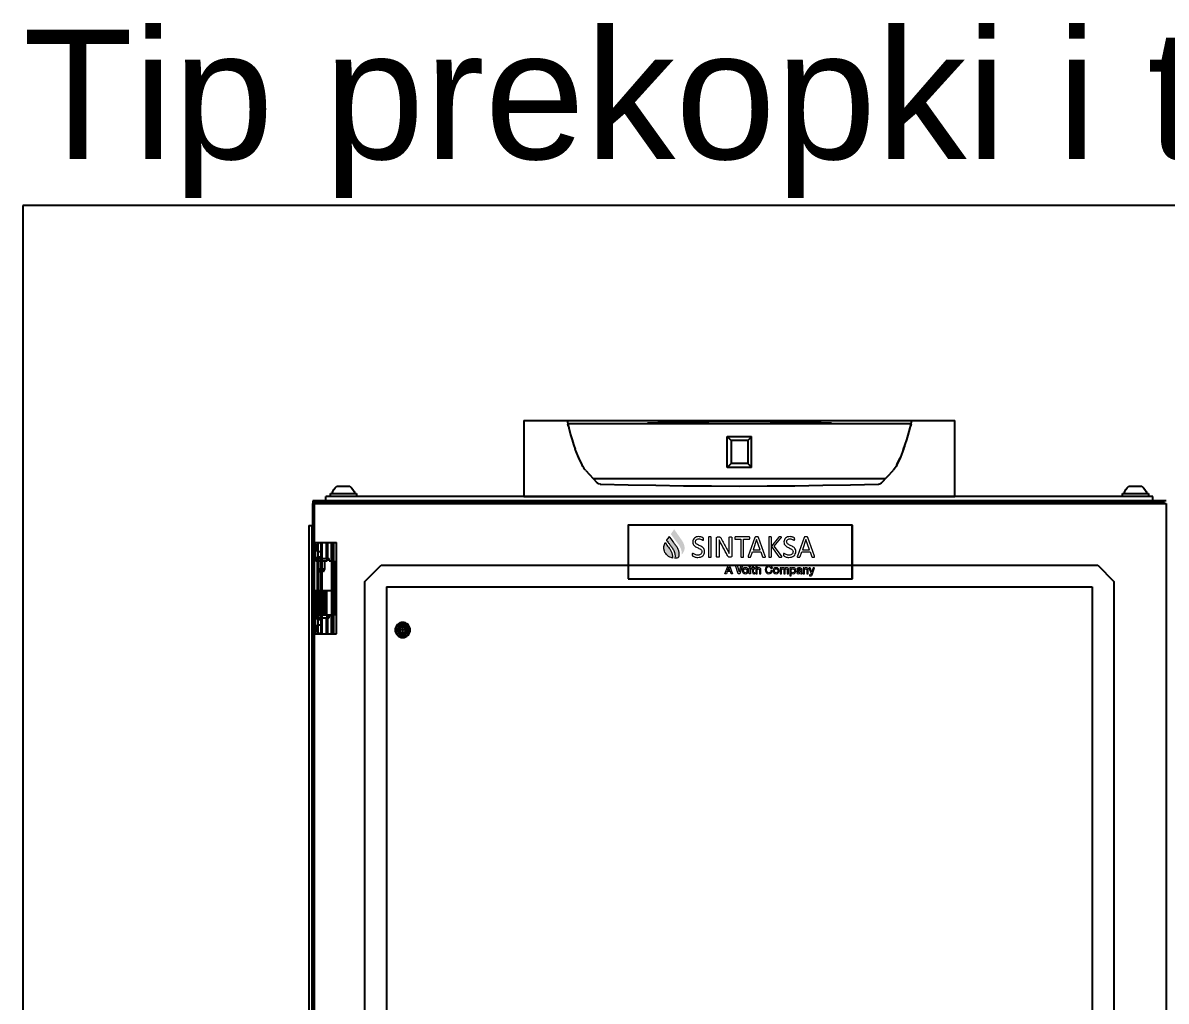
# Model space of a CAD drawing. Header units: millimetres. Extents: x 40929 to 57897, y 13592 to 43737.
# Drawn here: x 40929 to 41990, y 42227 to 43135 of the extents above; entities that cross this region are included whole.
import ezdxf

# ---------------------------------------------------------------- set-up
doc = ezdxf.new("R2010")
doc.units = ezdxf.units.MM
doc.layers.add('! NO PLOT !', color=7, linetype='Continuous', true_color=0xff75dd, plot=False)
doc.layers.add('000-PI-ORMAR', color=2, linetype='Continuous')
doc.layers.add('Layer 1', color=7, linetype='Continuous')
doc.styles.get("Standard").update_dxf_attribs({"font": 'arial.ttf'})

# ---------------------------------------------------------------- blocks, each defined once
blk = doc.blocks.new('8806000_2000x800x600')
at = {"layer": '! NO PLOT !'}
for p, q in [((-3049.3, 1783), (-3049.3, 1868)), ((-3029.9, 1868), (-3049.3, 1868)), ((-3046.8, 1851), (-3046.8, 1868)), ((-3046.6, 1783), (-3046.6, 1868)), ((-3044.7, 1851), (-3044.7, 1868)), ((-3041, 1868), (-3041, 1853)), ((-3040.1, 1853), (-3040.1, 1868)), ((-3036, 1783), (-3036, 1868)), ((-3035.4, 1853), (-3035.4, 1868)), ((-3035.2, 1783), (-3035.2, 1868)), ((-3029.9, 1853), (-3029.9, 1868)), ((-3031.8, 1859.5), (-3036, 1859.5)), ((-3032.4, 1866), (-3031.8, 1866)), ((-3032.4, 1785), (-3032.4, 1866)), ((-3032.4, 1791.5), (-3032.4, 1859.5)), ((-3031.8, 1859.5), (-3031.8, 1866)), ((-3755.8, 1846.7), (-3770.8, 1831.7)), ((-3090.8, 1846.7), (-3755.8, 1846.7)), ((-3075.8, 1831.7), (-3090.8, 1846.7)), ((-3047.6, 1800), (-3047.6, 1851)), ((-3042.6, 1851), (-3047.6, 1851)), ((-3045.1, 1800), (-3045.1, 1851)), ((-3029.9, 1853), (-3042.6, 1853)), ((-3042.6, 1851), (-3042.6, 1853)), ((-3040.5, 1853), (-3040.5, 1850.5)), ((-3040.5, 1850.5), (-3030.3, 1850.5)), ((-3038.4, 1850.5), (-3038.4, 1843)), ((-3031.7, 1854.5), (-3036, 1854.5)), ((-3032.9, 1796.5), (-3032.9, 1854.5)), ((-3032.5, 1843), (-3032.5, 1850.5)), ((-3032.2, 1796.5), (-3032.2, 1854.5)), ((-3031.7, 1796.5), (-3031.7, 1854.5)), ((-3030.3, 1850.5), (-3030.3, 1853)), ((-3038.4, 1843), (-3032.5, 1843)), ((-3038.4, 1843), (-3036.9, 1840.5)), ((-3036.9, 1840.5), (-3033.9, 1840.5)), ((-3033.9, 1840.5), (-3032.5, 1843)), ((-3770.8, 1831.7), (-3770.8, -8.3)), ((-3750.8, 1826.7), (-3750.8, -3.3)), ((-3095.8, 1826.7), (-3750.8, 1826.7)), ((-3095.8, 1826.7), (-3095.8, -3.3)), ((-3075.8, -8.3), (-3075.8, 1831.7)), ((-3046.1, 1823), (-3029.3, 1823)), ((-3046.1, 1823), (-3046.1, 1800.5)), ((-3040.2, 1823), (-3040.2, 1800.5)), ((-3038.2, 1823), (-3038.2, 1800.5)), ((-3036.5, 1823), (-3036.5, 1800.5)), ((-3036.1, 1823), (-3036.1, 1800.5)), ((-3034, 1823), (-3034, 1800.5)), ((-3033.6, 1823), (-3033.6, 1800.5)), ((-3033.3, 1823), (-3033.3, 1800.5)), ((-3032.2, 1823), (-3032.2, 1800.5)), ((-3031.4, 1823), (-3031.4, 1800.5)), ((-3031.3, 1800.5), (-3031.3, 1823)), ((-3030.3, 1823), (-3030.3, 1800.5)), ((-3029.5, 1823), (-3029.5, 1800.5)), ((-3036.9, 1810.5), (-3038.4, 1808)), ((-3038.4, 1808), (-3038.4, 1800.5)), ((-3038.4, 1808), (-3032.5, 1808)), ((-3036.9, 1810.5), (-3033.9, 1810.5)), ((-3032.5, 1808), (-3033.9, 1810.5)), ((-3032.5, 1800.5), (-3032.5, 1808)), ((-3110.8, 1779.4), (-3110.8, 1794.1)), ((-3110.8, 1779.4), (-3110.8, 1794.1)), ((-3042.6, 1800), (-3047.6, 1800)), ((-3046.8, 1783), (-3046.8, 1800)), ((-3046.1, 1800.5), (-3029.3, 1800.5)), ((-3044.7, 1783), (-3044.7, 1800)), ((-3042.6, 1798), (-3042.6, 1800)), ((-3029.9, 1798), (-3042.6, 1798)), ((-3041, 1798), (-3041, 1783)), ((-3040.5, 1800.5), (-3040.5, 1798)), ((-3040.1, 1783), (-3040.1, 1798)), ((-3031.7, 1796.5), (-3036, 1796.5)), ((-3035.4, 1783), (-3035.4, 1798)), ((-3030.3, 1798), (-3030.3, 1800.5)), ((-3029.9, 1783), (-3029.9, 1798)), ((-3118.2, 1786.7), (-3103.5, 1786.7)), ((-3118.2, 1786.7), (-3103.5, 1786.7)), ((-3029.9, 1783), (-3049.3, 1783)), ((-3031.8, 1791.5), (-3036, 1791.5)), ((-3032.4, 1785), (-3031.8, 1785)), ((-3031.8, 1785), (-3031.8, 1791.5))]:
    blk.add_line(p, q, dxfattribs=at)
for radius in [7, 7, 6.7, 6.7, 5, 4, 3]:
    blk.add_circle((-3110.8, 1786.7), radius, dxfattribs=at)
for centre, start_param, end_param in [((-3034.4, 1866), 4.712389, 6.283185), ((-3033.7, 1866), 4.712389, 6.283185), ((-3034.4, 1785), 3.141593, 4.712389), ((-3033.7, 1785), 3.141593, 4.712389)]:
    blk.add_ellipse(centre, major_axis=(0, 2), ratio=0.965926, start_param=start_param, end_param=end_param, dxfattribs=at)
at = {"layer": '000-PI-ORMAR'}
for p, q in [((-3807.1, 1904), (-3807.1, 1910.5)), ((-3807.1, 1910.5), (-3039.6, 1910.5)), ((-3778.8, 1913.4), (-3802.8, 1913.4)), ((-3802.8, 1913.4), (-3802.8, 1910.5)), ((-3784.8, 1920), (-3796.8, 1920)), ((-3778.8, 1910.5), (-3778.8, 1913.4)), ((-3043.8, 1913.4), (-3067.8, 1913.4)), ((-3067.8, 1913.4), (-3067.8, 1910.5)), ((-3049.8, 1920), (-3061.8, 1920)), ((-3043.8, 1910.5), (-3043.8, 1913.4)), ((-3039.6, 1904), (-3039.6, 1910.5)), ((-3819.3, 1906.5), (-3807.1, 1906.5)), ((-3819.3, 1904), (-3819.3, -80.5)), ((-3027.3, 1904), (-3819.3, 1904)), ((-3817.8, 1904), (-3817.8, 1905)), ((-3817.8, 1905), (-3807.1, 1905)), ((-3807.1, 1906.5), (-3039.6, 1906.5)), ((-3807.1, 1905), (-3039.6, 1905)), ((-3039.6, 1906.5), (-3027.3, 1906.5)), ((-3039.6, 1905), (-3028.8, 1905)), ((-3028.8, 1905), (-3028.8, 1904)), ((-3028.8, 1904), (-3028.8, -80.5)), ((-3027.3, 1906.5), (-3027.3, 1904)), ((-3027.3, -80.5), (-3027.3, 1904)), ((-3027.3, 1904), (-3027.3, -80.5)), ((-3026.5, 1883.5), (-3027.3, 1883.4)), ((-3023.8, 1883.5), (-3026.5, 1883.5)), ((-3026.5, 1883.5), (-3026.5, -67.5)), ((-3023.8, 1883.5), (-3023.8, -67.5))]:
    blk.add_line(p, q, dxfattribs=at)
for centre, start, end in [((-3790.4, 1910.8), 124.8208, 166.6054), ((-3791.2, 1910.8), 13.3946, 55.1792), ((-3055.4, 1910.8), 124.8208, 166.6054), ((-3056.2, 1910.8), 13.3946, 55.1792)]:
    blk.add_arc(centre, 11.2, start, end, dxfattribs=at)

msp = doc.modelspace()

# ---------------------------------------------------------------- hatches: boundary and pattern name
at = {"true_color": 0x0063af}
h = msp.add_hatch(color=144, dxfattribs=at)
h.dxf.hatch_style = 1
h.paths.add_polyline_path([(41536.302, 42661.118), (41533.493, 42665.068, 0.00016395), (41530.437, 42660.686, 0.34444578), (41530.426, 42660.661, 0.00010868), (41531.234, 42659.535, 0.00627028), (41535.618, 42653.473, 0.00870889), (41536.341, 42652.542, -0.01957323), (41537.76, 42650.671, -0.05888414), (41539.686, 42647.109, -0.10077652), (41540.642, 42641.67, 0.08056228), (41542.709, 42644.952, 0.07370651), (41543.169, 42646.854, 0.05539201), (41543.132, 42648.783, 0.07034502), (41542.155, 42652.252, 0.03122003), (41541.382, 42653.767), (41541.149, 42654.133, 0.0016872)])
h = msp.add_hatch(color=144, dxfattribs=at)
h.dxf.hatch_style = 1
edge = h.paths.add_edge_path()
edge.add_spline(control_points=[(41524.398, 42644.789), (41525.736, 42641.76), (41528.43, 42639.077), (41531.86, 42638.424)], knot_values=[3, 3, 3, 3, 4, 4, 4, 4], degree=3, periodic=0)
edge.add_spline(control_points=[(41531.86, 42638.424), (41532.325, 42643.301), (41529.689, 42646.614), (41528.205, 42648.465)], knot_values=[4, 4, 4, 4, 5, 5, 5, 5], degree=3, periodic=0)
edge.add_spline(control_points=[(41528.205, 42648.465), (41528.205, 42648.465), (41528.013, 42648.706), (41528.013, 42648.706)], knot_values=[0.00001, 0.00001, 0.00001, 0.00001, 1, 1, 1, 1], degree=3, periodic=0)
edge.add_spline(control_points=[(41528.013, 42648.706), (41527.33, 42649.565), (41526.294, 42650.995), (41525.081, 42652.685)], knot_values=[1, 1, 1, 1, 2, 2, 2, 2], degree=3, periodic=0)
edge.add_spline(control_points=[(41525.081, 42652.685), (41524.121, 42650.663), (41523.207, 42647.477), (41524.398, 42644.789)], knot_values=[2, 2, 2, 2, 3, 3, 3, 3], degree=3, periodic=0)
h = msp.add_hatch(color=144, dxfattribs=at)
h.dxf.hatch_style = 1
h.paths.add_polyline_path([(41534.296, 42638.306, 0.11040965), (41537.946, 42639.456), (41538.117, 42640.5, 0.13358006), (41537.32, 42646.477, 0.05339246), (41535.799, 42649.225, 0.01778411), (41534.902, 42650.434), (41534.499, 42650.942, -0.01123826), (41532.463, 42653.652, 0.00061316), (41528.947, 42658.542, 0.06777955), (41528.807, 42658.349, 0.00118344), (41526.451, 42654.956, 0.0478512), (41526.552, 42654.811, 0.00084295), (41527.988, 42652.814, 0.00669038), (41529.53, 42650.725, -0.00625843), (41531.499, 42648.142, -0.04591087), (41533.112, 42645.298, -0.12903229)])

# ---------------------------------------------------------------- linework, layer by layer
at = {"layer": '! NO PLOT !', "ltscale": 0.25}
msp.add_lwpolyline([(40929.096, 42965.457), (40929.096, 40095.457), (43079.096, 40095.457), (43079.096, 41080.457), (44829.096, 41080.457), (44829.096, 42965.457), (40929.096, 42965.457)], dxfattribs=at)
at = {"ltscale": 0.25}
msp.add_line((41698.84, 42668.957), (41698.84, 42619.037), dxfattribs=at)
msp.add_lwpolyline([(41490.84, 42619.037), (41698.84, 42619.037), (41698.84, 42668.957), (41490.84, 42668.957)], close=True)
at = {"layer": '000-PI-ORMAR', "transparency": 33554687}
for p, q in [((41394.096, 42765.957), (41394.096, 42695.457)), ((41394.096, 42765.957), (41794.096, 42765.957)), ((41435.316, 42760.727), (41434.795, 42763.03)), ((41753.397, 42763.03), (41434.795, 42763.03)), ((41753.397, 42763.03), (41752.87, 42760.698)), ((41794.096, 42695.457), (41794.096, 42765.957)), ((41582.831, 42722.457), (41582.831, 42751.157)), ((41582.831, 42751.157), (41605.361, 42751.157)), ((41586.381, 42747.507), (41582.831, 42751.057)), ((41586.381, 42747.507), (41586.381, 42726.107)), ((41601.811, 42747.507), (41586.381, 42747.507)), ((41605.361, 42751.057), (41601.811, 42747.507)), ((41601.811, 42747.507), (41601.811, 42726.107)), ((41605.361, 42722.457), (41605.361, 42751.157)), ((41746.041, 42738.358), (41747.481, 42742.28)), ((41582.831, 42722.557), (41586.381, 42726.107)), ((41601.811, 42726.107), (41586.381, 42726.107)), ((41601.811, 42726.107), (41605.361, 42722.557)), ((41451.4, 42719.796), (41461.836, 42708.604)), ((41605.361, 42722.457), (41582.831, 42722.457)), ((41726.357, 42708.604), (41736.793, 42719.796)), ((41458.415, 42712.273), (41459.096, 42712.316)), ((41459.096, 42712.366), (41729.096, 42712.366)), ((41459.096, 42711.542), (41459.096, 42712.316)), ((41464.096, 42707.357), (41464.096, 42707.252)), ((41723.022, 42707.096), (41724.096, 42707.252)), ((41724.096, 42707.357), (41724.096, 42707.252)), ((41729.096, 42712.316), (41729.096, 42711.542)), ((41729.096, 42712.316), (41729.777, 42712.273)), ((41394.096, 42695.457), (41794.096, 42695.457))]:
    msp.add_line(p, q, dxfattribs=at)
for points in [[(41434.18, 42765.957), (41435.664, 42759.266), (41437.412, 42752.631), (41438.736, 42748.203), (41440.18, 42743.806), (41441.74, 42739.451)], [(41679.396, 42763.569), (41650.99, 42764.44), (41622.573, 42764.963), (41594.154, 42765.138), (41565.696, 42764.964), (41537.241, 42764.441), (41508.796, 42763.569)], [(41746.452, 42739.451), (41747.998, 42743.764), (41749.429, 42748.118), (41750.744, 42752.502), (41752.513, 42759.201), (41754.012, 42765.957)], [(41448.011, 42724.75), (41444.71, 42732.02), (41441.74, 42739.451)], [(41746.452, 42739.451), (41743.489, 42732.036), (41740.181, 42724.75)], [(41444.931, 42731.504), (41445.203, 42730.876), (41447.981, 42724.812)], [(41740.211, 42724.812), (41742.955, 42730.796), (41743.253, 42731.484)], [(41451.4, 42719.796), (41450.426, 42720.921), (41449.538, 42722.116), (41448.725, 42723.404), (41448.011, 42724.75)], [(41740.181, 42724.75), (41739.485, 42723.434), (41738.693, 42722.173), (41737.788, 42720.948), (41736.793, 42719.796)], [(41461.836, 42708.604), (41462.42, 42708.074), (41463.105, 42707.636), (41463.752, 42707.357)], [(41464.096, 42707.252), (41464.623, 42707.144), (41465.17, 42707.096)], [(41465.17, 42707.096), (41490.874, 42706.418), (41516.599, 42705.889), (41542.337, 42705.511), (41568.082, 42705.284), (41593.829, 42705.207), (41619.682, 42705.281), (41645.535, 42705.508), (41671.38, 42705.886), (41697.211, 42706.415), (41723.022, 42707.096)], [(41724.441, 42707.357), (41724.588, 42707.41), (41725.299, 42707.754), (41725.961, 42708.226), (41726.357, 42708.604)]]:
    msp.add_lwpolyline(points, dxfattribs=at)
at = {"layer": 'Layer 1', "color": 144, "lineweight": 0, "true_color": 0x0063af}
msp.add_lwpolyline([(41534.499, 42650.942, -0.01123826), (41532.463, 42653.652, 0.00061316), (41528.947, 42658.542, 0.06777955), (41528.807, 42658.349, 0.00118344), (41526.451, 42654.956, 0.0478512), (41526.552, 42654.811, 0.00084295), (41527.988, 42652.814, 0.00669038), (41529.53, 42650.725, -0.00625843), (41531.499, 42648.142, -0.04591087), (41533.112, 42645.298, -0.12903229), (41534.296, 42638.306, 0.11040965), (41537.946, 42639.456), (41538.117, 42640.5, 0.13358006), (41537.32, 42646.477, 0.05339246), (41535.799, 42649.225, 0.01778411), (41534.902, 42650.434), (41534.499, 42650.942)], format="xyb", dxfattribs=at)
at = {"layer": 'Layer 1', "color": 8, "lineweight": 0, "true_color": 0x777777}
msp.add_lwpolyline([(41586.994, 42640.286, -0.10353064), (41586.902, 42639.801, -0.22317098), (41586.244, 42639.261, -0.06242107), (41585.939, 42639.218, -0.00129313), (41585.019, 42639.218, -0.06120101), (41584.365, 42639.303, -0.11302185), (41583.727, 42639.687, -0.04871539), (41583.318, 42640.163, -0.02547643), (41583, 42640.659, -0.00668863), (41580.96, 42644.451, -0.00234658), (41576.565, 42652.654, -0.01029165), (41575.292, 42655.214), (41575.293, 42654.625, -0.0052088), (41575.336, 42651.267, -0.00002505), (41575.337, 42639.631, -0.12602379), (41575.297, 42639.479, -0.14341894), (41575.176, 42639.346, -0.09137296), (41574.952, 42639.261, -0.04691625), (41574.399, 42639.181, -0.01734747), (41573.869, 42639.177, -0.06573536), (41573.144, 42639.282, -0.13857059), (41572.929, 42639.413, -0.13417974), (41572.85, 42639.6, -0.00041764), (41572.848, 42656.907, -0.08955742), (41572.926, 42657.393, -0.13570986), (41573.163, 42657.721, -0.16231126), (41573.857, 42657.976, -0.00127808), (41575.222, 42657.975, -0.04567131), (41575.787, 42657.918, -0.17050506), (41576.665, 42657.39, -0.03619424), (41576.921, 42657.047, -0.02376866), (41577.279, 42656.436, 0.00042536), (41582.128, 42647.362, -0.00759383), (41584.543, 42642.645, -0.00403444), (41584.508, 42647.046, -0.00001555), (41584.508, 42657.563, -0.25356803), (41584.666, 42657.84, -0.06760205), (41584.89, 42657.939, -0.04701689), (41585.225, 42658.001, -0.03679282), (41586.201, 42658.009, -0.04031023), (41586.566, 42657.955, -0.07345756), (41586.803, 42657.862, -0.24580481), (41586.992, 42657.594, -0.00041773)], format="xyb", close=True, dxfattribs=at)
for points in [[(41610.052, 42655.491), (41610.037, 42655.491), (41606.812, 42646.159), (41613.324, 42646.159), (41610.052, 42655.491)], [(41655.72, 42655.491), (41655.705, 42655.491), (41652.482, 42646.159), (41658.991, 42646.159), (41655.72, 42655.491)], [(41583.52, 42631.348), (41584.912, 42631.348), (41587.784, 42623.887), (41586.382, 42623.887), (41585.684, 42625.861), (41582.705, 42625.861), (41582.006, 42623.887), (41580.657, 42623.887), (41583.52, 42631.348)], [(41590.55, 42631.348), (41591.909, 42631.348), (41593.781, 42625.444), (41593.801, 42625.444), (41595.713, 42631.348), (41597.039, 42631.348), (41594.489, 42623.887), (41593.039, 42623.887), (41590.55, 42631.348)], [(41603.264, 42631.348), (41604.455, 42631.348), (41604.455, 42630.219), (41603.264, 42630.219), (41603.264, 42631.348)], [(41583.06, 42626.854), (41585.338, 42626.854), (41584.221, 42630.062), (41584.19, 42630.062), (41583.06, 42626.854)], [(41603.264, 42629.287), (41604.455, 42629.287), (41604.455, 42623.886), (41603.264, 42623.886), (41603.264, 42629.287)]]:
    msp.add_lwpolyline(points, dxfattribs=at)
at = {"layer": 'Layer 1', "color": 144, "lineweight": 0, "true_color": 0x0063af}
msp.add_open_spline([(41528.205, 42648.465), (41528.205, 42648.465), (41528.013, 42648.706), (41528.013, 42648.706), (41527.33, 42649.565), (41526.294, 42650.995), (41525.081, 42652.685), (41524.121, 42650.663), (41523.207, 42647.477), (41524.398, 42644.789), (41525.736, 42641.76), (41528.43, 42639.077), (41531.86, 42638.424), (41532.325, 42643.301), (41529.689, 42646.614), (41528.205, 42648.465)], degree=3, knots=[0, 0, 0, 0, 1, 1, 1, 2, 2, 2, 3, 3, 3, 4, 4, 4, 5, 5, 5, 5], dxfattribs=at)
at = {"layer": 'Layer 1', "color": 8, "lineweight": 0, "true_color": 0x777777}
for points, knots in [([(41561.825, 42644.512), (41561.825, 42643.633), (41561.662, 42642.852), (41561.34, 42642.167), (41561.018, 42641.483), (41560.568, 42640.9), (41559.994, 42640.424), (41559.423, 42639.947), (41558.747, 42639.587), (41557.97, 42639.347), (41557.193, 42639.106), (41556.357, 42638.986), (41555.461, 42638.986), (41554.833, 42638.986), (41554.251, 42639.035), (41553.716, 42639.144), (41553.182, 42639.252), (41552.705, 42639.38), (41552.283, 42639.534), (41551.867, 42639.689), (41551.513, 42639.85), (41551.229, 42640.012), (41550.942, 42640.175), (41550.744, 42640.316), (41550.635, 42640.431), (41550.526, 42640.547), (41550.442, 42640.694), (41550.391, 42640.874), (41550.338, 42641.05), (41550.312, 42641.289), (41550.312, 42641.588), (41550.312, 42641.8), (41550.32, 42641.977), (41550.34, 42642.118), (41550.358, 42642.258), (41550.389, 42642.368), (41550.424, 42642.456), (41550.465, 42642.544), (41550.513, 42642.604), (41550.571, 42642.638), (41550.627, 42642.671), (41550.698, 42642.69), (41550.775, 42642.69), (41550.909, 42642.69), (41551.099, 42642.606), (41551.344, 42642.444), (41551.59, 42642.28), (41551.907, 42642.099), (41552.291, 42641.909), (41552.68, 42641.713), (41553.144, 42641.533), (41553.688, 42641.362), (41554.234, 42641.197), (41554.861, 42641.109), (41555.577, 42641.109), (41556.116, 42641.109), (41556.608, 42641.185), (41557.058, 42641.328), (41557.507, 42641.472), (41557.891, 42641.677), (41558.216, 42641.942), (41558.539, 42642.206), (41558.788, 42642.533), (41558.96, 42642.917), (41559.136, 42643.305), (41559.222, 42643.741), (41559.222, 42644.238), (41559.222, 42644.767), (41559.1, 42645.221), (41558.859, 42645.597), (41558.617, 42645.97), (41558.3, 42646.304), (41557.904, 42646.587), (41557.507, 42646.87), (41557.058, 42647.132), (41556.553, 42647.367), (41556.045, 42647.603), (41555.526, 42647.846), (41554.999, 42648.089), (41554.465, 42648.336), (41553.952, 42648.612), (41553.452, 42648.91), (41552.946, 42649.207), (41552.499, 42649.559), (41552.106, 42649.966), (41551.707, 42650.37), (41551.389, 42650.845), (41551.143, 42651.389), (41550.894, 42651.936), (41550.775, 42652.589), (41550.775, 42653.351), (41550.775, 42654.129), (41550.914, 42654.827), (41551.201, 42655.44), (41551.483, 42656.05), (41551.882, 42656.568), (41552.385, 42656.98), (41552.893, 42657.395), (41553.495, 42657.709), (41554.196, 42657.928), (41554.894, 42658.145), (41555.648, 42658.253), (41556.459, 42658.253), (41556.875, 42658.253), (41557.289, 42658.216), (41557.708, 42658.145), (41558.129, 42658.072), (41558.523, 42657.976), (41558.894, 42657.855), (41559.267, 42657.735), (41559.598, 42657.601), (41559.888, 42657.449), (41560.177, 42657.297), (41560.367, 42657.179), (41560.459, 42657.089), (41560.548, 42656.998), (41560.609, 42656.923), (41560.639, 42656.871), (41560.667, 42656.818), (41560.693, 42656.751), (41560.713, 42656.67), (41560.731, 42656.587), (41560.743, 42656.486), (41560.756, 42656.373), (41560.764, 42656.257), (41560.769, 42656.106), (41560.769, 42655.925), (41560.769, 42655.751), (41560.764, 42655.598), (41560.748, 42655.464), (41560.733, 42655.324), (41560.713, 42655.214), (41560.682, 42655.122), (41560.654, 42655.03), (41560.611, 42654.965), (41560.56, 42654.92), (41560.507, 42654.875), (41560.446, 42654.854), (41560.377, 42654.854), (41560.273, 42654.854), (41560.106, 42654.92), (41559.88, 42655.054), (41559.654, 42655.19), (41559.374, 42655.343), (41559.049, 42655.515), (41558.719, 42655.678), (41558.333, 42655.837), (41557.881, 42655.974), (41557.434, 42656.113), (41556.934, 42656.184), (41556.372, 42656.184), (41555.852, 42656.184), (41555.397, 42656.113), (41555.011, 42655.974), (41554.628, 42655.837), (41554.307, 42655.646), (41554.056, 42655.418), (41553.807, 42655.186), (41553.617, 42654.913), (41553.492, 42654.593), (41553.367, 42654.278), (41553.304, 42653.939), (41553.304, 42653.581), (41553.304, 42653.059), (41553.426, 42652.613), (41553.668, 42652.235), (41553.906, 42651.86), (41554.229, 42651.528), (41554.63, 42651.237), (41555.029, 42650.948), (41555.483, 42650.682), (41555.996, 42650.441), (41556.507, 42650.202), (41557.028, 42649.956), (41557.558, 42649.711), (41558.087, 42649.464), (41558.61, 42649.194), (41559.12, 42648.901), (41559.631, 42648.608), (41560.088, 42648.257), (41560.489, 42647.861), (41560.885, 42647.46), (41561.21, 42646.986), (41561.454, 42646.442), (41561.703, 42645.898), (41561.825, 42645.251), (41561.825, 42644.512)], [0, 0, 0, 0, 1, 1, 1, 2, 2, 2, 3, 3, 3, 4, 4, 4, 5, 5, 5, 6, 6, 6, 7, 7, 7, 8, 8, 8, 9, 9, 9, 10, 10, 10, 11, 11, 11, 12, 12, 12, 13, 13, 13, 14, 14, 14, 15, 15, 15, 16, 16, 16, 17, 17, 17, 18, 18, 18, 19, 19, 19, 20, 20, 20, 21, 21, 21, 22, 22, 22, 23, 23, 23, 24, 24, 24, 25, 25, 25, 26, 26, 26, 27, 27, 27, 28, 28, 28, 29, 29, 29, 30, 30, 30, 31, 31, 31, 32, 32, 32, 33, 33, 33, 34, 34, 34, 35, 35, 35, 36, 36, 36, 37, 37, 37, 38, 38, 38, 39, 39, 39, 40, 40, 40, 41, 41, 41, 42, 42, 42, 43, 43, 43, 44, 44, 44, 45, 45, 45, 46, 46, 46, 47, 47, 47, 48, 48, 48, 49, 49, 49, 50, 50, 50, 51, 51, 51, 52, 52, 52, 53, 53, 53, 54, 54, 54, 55, 55, 55, 56, 56, 56, 57, 57, 57, 58, 58, 58, 59, 59, 59, 60, 60, 60, 61, 61, 61, 62, 62, 62, 62]), ([(41567.872, 42639.634), (41567.872, 42639.56), (41567.855, 42639.491), (41567.814, 42639.431), (41567.776, 42639.376), (41567.71, 42639.33), (41567.611, 42639.294), (41567.511, 42639.262), (41567.387, 42639.233), (41567.227, 42639.209), (41567.07, 42639.183), (41566.869, 42639.174), (41566.628, 42639.174), (41566.397, 42639.174), (41566.198, 42639.183), (41566.036, 42639.209), (41565.868, 42639.233), (41565.741, 42639.262), (41565.645, 42639.294), (41565.546, 42639.33), (41565.48, 42639.376), (41565.442, 42639.431), (41565.403, 42639.491), (41565.386, 42639.56), (41565.386, 42639.634), (41565.386, 42639.634), (41565.386, 42657.601), (41565.386, 42657.601), (41565.386, 42657.68), (41565.403, 42657.748), (41565.447, 42657.804), (41565.492, 42657.86), (41565.564, 42657.908), (41565.668, 42657.94), (41565.767, 42657.976), (41565.896, 42658.003), (41566.056, 42658.027), (41566.216, 42658.053), (41566.407, 42658.064), (41566.628, 42658.064), (41566.869, 42658.064), (41567.07, 42658.053), (41567.227, 42658.027), (41567.387, 42658.003), (41567.511, 42657.976), (41567.611, 42657.94), (41567.71, 42657.908), (41567.776, 42657.86), (41567.814, 42657.804), (41567.855, 42657.748), (41567.872, 42657.68), (41567.872, 42657.601), (41567.872, 42657.601), (41567.872, 42639.634), (41567.872, 42639.634)], [0, 0, 0, 0, 1, 1, 1, 2, 2, 2, 3, 3, 3, 4, 4, 4, 5, 5, 5, 6, 6, 6, 7, 7, 7, 8, 8, 8, 9, 9, 9, 10, 10, 10, 11, 11, 11, 12, 12, 12, 13, 13, 13, 14, 14, 14, 15, 15, 15, 16, 16, 16, 17, 17, 17, 18, 18, 18, 18]), ([(41603.703, 42656.907), (41603.703, 42656.723), (41603.693, 42656.568), (41603.673, 42656.429), (41603.652, 42656.298), (41603.624, 42656.19), (41603.578, 42656.103), (41603.536, 42656.021), (41603.482, 42655.963), (41603.421, 42655.925), (41603.36, 42655.887), (41603.287, 42655.867), (41603.208, 42655.867), (41603.208, 42655.867), (41597.948, 42655.867), (41597.948, 42655.867), (41597.948, 42655.867), (41597.948, 42639.634), (41597.948, 42639.634), (41597.948, 42639.56), (41597.925, 42639.491), (41597.89, 42639.431), (41597.847, 42639.376), (41597.781, 42639.33), (41597.684, 42639.294), (41597.587, 42639.262), (41597.458, 42639.233), (41597.301, 42639.209), (41597.14, 42639.183), (41596.94, 42639.174), (41596.701, 42639.174), (41596.468, 42639.174), (41596.272, 42639.183), (41596.107, 42639.209), (41595.945, 42639.233), (41595.815, 42639.262), (41595.718, 42639.294), (41595.622, 42639.33), (41595.553, 42639.376), (41595.515, 42639.431), (41595.477, 42639.491), (41595.458, 42639.56), (41595.458, 42639.634), (41595.458, 42639.634), (41595.458, 42655.867), (41595.458, 42655.867), (41595.458, 42655.867), (41590.192, 42655.867), (41590.192, 42655.867), (41590.113, 42655.867), (41590.047, 42655.887), (41589.983, 42655.925), (41589.92, 42655.963), (41589.869, 42656.021), (41589.831, 42656.103), (41589.79, 42656.19), (41589.76, 42656.298), (41589.74, 42656.429), (41589.712, 42656.568), (41589.699, 42656.723), (41589.699, 42656.907), (41589.699, 42657.09), (41589.712, 42657.249), (41589.74, 42657.395), (41589.76, 42657.531), (41589.79, 42657.646), (41589.831, 42657.735), (41589.869, 42657.818), (41589.92, 42657.883), (41589.983, 42657.917), (41590.047, 42657.958), (41590.113, 42657.977), (41590.192, 42657.977), (41590.192, 42657.977), (41603.208, 42657.977), (41603.208, 42657.977), (41603.287, 42657.977), (41603.36, 42657.958), (41603.421, 42657.917), (41603.482, 42657.883), (41603.536, 42657.818), (41603.578, 42657.735), (41603.624, 42657.646), (41603.652, 42657.531), (41603.673, 42657.395), (41603.693, 42657.249), (41603.703, 42657.09), (41603.703, 42656.907)], [0, 0, 0, 0, 1, 1, 1, 2, 2, 2, 3, 3, 3, 4, 4, 4, 5, 5, 5, 6, 6, 6, 7, 7, 7, 8, 8, 8, 9, 9, 9, 10, 10, 10, 11, 11, 11, 12, 12, 12, 13, 13, 13, 14, 14, 14, 15, 15, 15, 16, 16, 16, 17, 17, 17, 18, 18, 18, 19, 19, 19, 20, 20, 20, 21, 21, 21, 22, 22, 22, 23, 23, 23, 24, 24, 24, 25, 25, 25, 26, 26, 26, 27, 27, 27, 28, 28, 28, 29, 29, 29, 29]), ([(41618.109, 42640.141), (41618.187, 42639.93), (41618.226, 42639.759), (41618.233, 42639.626), (41618.238, 42639.498), (41618.2, 42639.397), (41618.124, 42639.331), (41618.048, 42639.264), (41617.921, 42639.222), (41617.74, 42639.204), (41617.56, 42639.183), (41617.324, 42639.174), (41617.024, 42639.174), (41616.727, 42639.174), (41616.489, 42639.18), (41616.308, 42639.193), (41616.13, 42639.209), (41615.995, 42639.233), (41615.902, 42639.267), (41615.813, 42639.301), (41615.745, 42639.347), (41615.704, 42639.403), (41615.658, 42639.464), (41615.617, 42639.534), (41615.58, 42639.622), (41615.58, 42639.622), (41613.972, 42644.178), (41613.972, 42644.178), (41613.972, 42644.178), (41606.19, 42644.178), (41606.19, 42644.178), (41606.19, 42644.178), (41604.656, 42639.681), (41604.656, 42639.681), (41604.627, 42639.593), (41604.59, 42639.519), (41604.542, 42639.456), (41604.495, 42639.391), (41604.422, 42639.336), (41604.331, 42639.294), (41604.239, 42639.252), (41604.107, 42639.222), (41603.942, 42639.204), (41603.772, 42639.183), (41603.553, 42639.174), (41603.281, 42639.174), (41603.005, 42639.174), (41602.774, 42639.183), (41602.596, 42639.209), (41602.418, 42639.233), (41602.291, 42639.279), (41602.22, 42639.347), (41602.146, 42639.413), (41602.111, 42639.514), (41602.118, 42639.643), (41602.123, 42639.77), (41602.167, 42639.945), (41602.24, 42640.157), (41602.24, 42640.157), (41608.518, 42657.545), (41608.518, 42657.545), (41608.557, 42657.649), (41608.608, 42657.739), (41608.671, 42657.805), (41608.735, 42657.872), (41608.826, 42657.926), (41608.945, 42657.963), (41609.067, 42658.003), (41609.222, 42658.027), (41609.408, 42658.041), (41609.598, 42658.055), (41609.837, 42658.065), (41610.124, 42658.065), (41610.433, 42658.065), (41610.687, 42658.055), (41610.891, 42658.041), (41611.094, 42658.027), (41611.257, 42658.003), (41611.383, 42657.963), (41611.511, 42657.926), (41611.604, 42657.868), (41611.673, 42657.795), (41611.741, 42657.722), (41611.795, 42657.635), (41611.831, 42657.529), (41611.831, 42657.529), (41618.109, 42640.141), (41618.109, 42640.141)], [0, 0, 0, 0, 1, 1, 1, 2, 2, 2, 3, 3, 3, 4, 4, 4, 5, 5, 5, 6, 6, 6, 7, 7, 7, 8, 8, 8, 9, 9, 9, 10, 10, 10, 11, 11, 11, 12, 12, 12, 13, 13, 13, 14, 14, 14, 15, 15, 15, 16, 16, 16, 17, 17, 17, 18, 18, 18, 19, 19, 19, 20, 20, 20, 21, 21, 21, 22, 22, 22, 23, 23, 23, 24, 24, 24, 25, 25, 25, 26, 26, 26, 27, 27, 27, 28, 28, 28, 29, 29, 29, 29]), ([(41633.444, 42639.663), (41633.444, 42639.587), (41633.426, 42639.519), (41633.396, 42639.456), (41633.36, 42639.389), (41633.294, 42639.34), (41633.197, 42639.302), (41633.101, 42639.264), (41632.972, 42639.233), (41632.809, 42639.209), (41632.644, 42639.183), (41632.431, 42639.174), (41632.169, 42639.174), (41631.834, 42639.174), (41631.559, 42639.187), (41631.346, 42639.215), (41631.133, 42639.244), (41630.975, 42639.298), (41630.869, 42639.376), (41630.764, 42639.453), (41630.676, 42639.538), (41630.607, 42639.634), (41630.607, 42639.634), (41623.722, 42648.995), (41623.722, 42648.995), (41623.722, 42648.995), (41623.722, 42639.634), (41623.722, 42639.634), (41623.722, 42639.566), (41623.702, 42639.504), (41623.666, 42639.441), (41623.625, 42639.376), (41623.557, 42639.33), (41623.463, 42639.294), (41623.366, 42639.262), (41623.239, 42639.233), (41623.079, 42639.209), (41622.919, 42639.183), (41622.718, 42639.174), (41622.477, 42639.174), (41622.248, 42639.174), (41622.051, 42639.183), (41621.886, 42639.209), (41621.721, 42639.233), (41621.591, 42639.262), (41621.492, 42639.294), (41621.398, 42639.33), (41621.332, 42639.376), (41621.291, 42639.441), (41621.253, 42639.504), (41621.235, 42639.566), (41621.235, 42639.634), (41621.235, 42639.634), (41621.235, 42657.601), (41621.235, 42657.601), (41621.235, 42657.679), (41621.253, 42657.748), (41621.291, 42657.804), (41621.332, 42657.863), (41621.398, 42657.908), (41621.492, 42657.94), (41621.591, 42657.976), (41621.721, 42658.004), (41621.886, 42658.028), (41622.051, 42658.05), (41622.248, 42658.065), (41622.477, 42658.065), (41622.718, 42658.065), (41622.919, 42658.05), (41623.079, 42658.028), (41623.239, 42658.004), (41623.366, 42657.976), (41623.463, 42657.94), (41623.557, 42657.908), (41623.625, 42657.863), (41623.666, 42657.804), (41623.702, 42657.748), (41623.722, 42657.679), (41623.722, 42657.601), (41623.722, 42657.601), (41623.722, 42649.284), (41623.722, 42649.284), (41623.722, 42649.284), (41630.348, 42657.601), (41630.348, 42657.601), (41630.406, 42657.689), (41630.473, 42657.76), (41630.551, 42657.818), (41630.627, 42657.878), (41630.724, 42657.921), (41630.833, 42657.956), (41630.943, 42657.992), (41631.077, 42658.018), (41631.236, 42658.035), (41631.397, 42658.055), (41631.603, 42658.065), (41631.854, 42658.065), (41632.103, 42658.065), (41632.306, 42658.05), (41632.461, 42658.028), (41632.614, 42658.004), (41632.738, 42657.973), (41632.829, 42657.935), (41632.921, 42657.897), (41632.982, 42657.849), (41633.017, 42657.789), (41633.05, 42657.735), (41633.065, 42657.667), (41633.065, 42657.601), (41633.065, 42657.475), (41633.035, 42657.353), (41632.974, 42657.225), (41632.911, 42657.098), (41632.791, 42656.924), (41632.618, 42656.704), (41632.618, 42656.704), (41626.411, 42649.284), (41626.411, 42649.284), (41626.411, 42649.284), (41633.093, 42640.405), (41633.093, 42640.405), (41633.261, 42640.152), (41633.36, 42639.981), (41633.396, 42639.892), (41633.426, 42639.796), (41633.444, 42639.721), (41633.444, 42639.663)], [0, 0, 0, 0, 1, 1, 1, 2, 2, 2, 3, 3, 3, 4, 4, 4, 5, 5, 5, 6, 6, 6, 7, 7, 7, 8, 8, 8, 9, 9, 9, 10, 10, 10, 11, 11, 11, 12, 12, 12, 13, 13, 13, 14, 14, 14, 15, 15, 15, 16, 16, 16, 17, 17, 17, 18, 18, 18, 19, 19, 19, 20, 20, 20, 21, 21, 21, 22, 22, 22, 23, 23, 23, 24, 24, 24, 25, 25, 25, 26, 26, 26, 27, 27, 27, 28, 28, 28, 29, 29, 29, 30, 30, 30, 31, 31, 31, 32, 32, 32, 33, 33, 33, 34, 34, 34, 35, 35, 35, 36, 36, 36, 37, 37, 37, 38, 38, 38, 39, 39, 39, 40, 40, 40, 41, 41, 41, 42, 42, 42, 42]), ([(41646.419, 42644.512), (41646.419, 42643.633), (41646.257, 42642.852), (41645.934, 42642.167), (41645.612, 42641.483), (41645.16, 42640.9), (41644.586, 42640.424), (41644.014, 42639.947), (41643.339, 42639.587), (41642.564, 42639.347), (41641.787, 42639.106), (41640.952, 42638.986), (41640.055, 42638.986), (41639.427, 42638.986), (41638.846, 42639.035), (41638.31, 42639.144), (41637.777, 42639.252), (41637.297, 42639.38), (41636.88, 42639.534), (41636.461, 42639.689), (41636.111, 42639.85), (41635.824, 42640.012), (41635.539, 42640.175), (41635.341, 42640.316), (41635.229, 42640.431), (41635.12, 42640.547), (41635.034, 42640.694), (41634.983, 42640.874), (41634.93, 42641.05), (41634.905, 42641.289), (41634.905, 42641.588), (41634.905, 42641.8), (41634.914, 42641.977), (41634.932, 42642.118), (41634.953, 42642.258), (41634.981, 42642.368), (41635.021, 42642.456), (41635.062, 42642.544), (41635.106, 42642.604), (41635.166, 42642.638), (41635.224, 42642.671), (41635.293, 42642.69), (41635.369, 42642.69), (41635.501, 42642.69), (41635.692, 42642.606), (41635.94, 42642.444), (41636.185, 42642.28), (41636.499, 42642.099), (41636.888, 42641.909), (41637.274, 42641.713), (41637.736, 42641.533), (41638.282, 42641.362), (41638.828, 42641.197), (41639.455, 42641.109), (41640.17, 42641.109), (41640.71, 42641.109), (41641.205, 42641.185), (41641.652, 42641.328), (41642.1, 42641.472), (41642.486, 42641.677), (41642.808, 42641.942), (41643.133, 42642.206), (41643.379, 42642.533), (41643.555, 42642.917), (41643.728, 42643.305), (41643.817, 42643.741), (41643.817, 42644.238), (41643.817, 42644.767), (41643.694, 42645.221), (41643.453, 42645.597), (41643.209, 42645.97), (41642.894, 42646.304), (41642.498, 42646.587), (41642.102, 42646.87), (41641.652, 42647.132), (41641.147, 42647.367), (41640.642, 42647.603), (41640.121, 42647.846), (41639.592, 42648.089), (41639.062, 42648.336), (41638.544, 42648.612), (41638.046, 42648.91), (41637.543, 42649.207), (41637.094, 42649.559), (41636.697, 42649.966), (41636.304, 42650.37), (41635.984, 42650.845), (41635.735, 42651.389), (41635.491, 42651.936), (41635.369, 42652.589), (41635.369, 42653.351), (41635.369, 42654.129), (41635.511, 42654.827), (41635.794, 42655.44), (41636.077, 42656.05), (41636.474, 42656.568), (41636.98, 42656.98), (41637.487, 42657.395), (41638.092, 42657.709), (41638.787, 42657.928), (41639.489, 42658.145), (41640.246, 42658.253), (41641.053, 42658.253), (41641.468, 42658.253), (41641.883, 42658.216), (41642.302, 42658.145), (41642.722, 42658.072), (41643.118, 42657.976), (41643.489, 42657.855), (41643.859, 42657.735), (41644.192, 42657.601), (41644.482, 42657.449), (41644.769, 42657.297), (41644.962, 42657.179), (41645.051, 42657.089), (41645.145, 42656.998), (41645.205, 42656.923), (41645.233, 42656.871), (41645.261, 42656.818), (41645.286, 42656.751), (41645.305, 42656.67), (41645.325, 42656.587), (41645.338, 42656.486), (41645.35, 42656.373), (41645.358, 42656.257), (41645.363, 42656.106), (41645.363, 42655.925), (41645.363, 42655.751), (41645.355, 42655.598), (41645.343, 42655.464), (41645.327, 42655.324), (41645.305, 42655.214), (41645.276, 42655.122), (41645.249, 42655.03), (41645.205, 42654.965), (41645.153, 42654.92), (41645.099, 42654.875), (41645.04, 42654.854), (41644.972, 42654.854), (41644.866, 42654.854), (41644.701, 42654.92), (41644.472, 42655.054), (41644.248, 42655.19), (41643.969, 42655.343), (41643.641, 42655.515), (41643.314, 42655.678), (41642.927, 42655.837), (41642.48, 42655.974), (41642.028, 42656.113), (41641.525, 42656.184), (41640.964, 42656.184), (41640.443, 42656.184), (41639.991, 42656.113), (41639.606, 42655.974), (41639.219, 42655.837), (41638.902, 42655.646), (41638.65, 42655.418), (41638.401, 42655.186), (41638.211, 42654.913), (41638.089, 42654.593), (41637.96, 42654.278), (41637.899, 42653.939), (41637.899, 42653.581), (41637.899, 42653.059), (41638.018, 42652.613), (41638.259, 42652.235), (41638.503, 42651.86), (41638.821, 42651.528), (41639.222, 42651.237), (41639.623, 42650.948), (41640.078, 42650.682), (41640.588, 42650.441), (41641.099, 42650.202), (41641.622, 42649.956), (41642.153, 42649.711), (41642.683, 42649.464), (41643.204, 42649.194), (41643.714, 42648.901), (41644.225, 42648.608), (41644.682, 42648.257), (41645.081, 42647.861), (41645.48, 42647.46), (41645.805, 42646.986), (41646.051, 42646.442), (41646.295, 42645.898), (41646.419, 42645.251), (41646.419, 42644.512)], [0, 0, 0, 0, 1, 1, 1, 2, 2, 2, 3, 3, 3, 4, 4, 4, 5, 5, 5, 6, 6, 6, 7, 7, 7, 8, 8, 8, 9, 9, 9, 10, 10, 10, 11, 11, 11, 12, 12, 12, 13, 13, 13, 14, 14, 14, 15, 15, 15, 16, 16, 16, 17, 17, 17, 18, 18, 18, 19, 19, 19, 20, 20, 20, 21, 21, 21, 22, 22, 22, 23, 23, 23, 24, 24, 24, 25, 25, 25, 26, 26, 26, 27, 27, 27, 28, 28, 28, 29, 29, 29, 30, 30, 30, 31, 31, 31, 32, 32, 32, 33, 33, 33, 34, 34, 34, 35, 35, 35, 36, 36, 36, 37, 37, 37, 38, 38, 38, 39, 39, 39, 40, 40, 40, 41, 41, 41, 42, 42, 42, 43, 43, 43, 44, 44, 44, 45, 45, 45, 46, 46, 46, 47, 47, 47, 48, 48, 48, 49, 49, 49, 50, 50, 50, 51, 51, 51, 52, 52, 52, 53, 53, 53, 54, 54, 54, 55, 55, 55, 56, 56, 56, 57, 57, 57, 58, 58, 58, 59, 59, 59, 60, 60, 60, 61, 61, 61, 62, 62, 62, 62]), ([(41663.781, 42640.141), (41663.855, 42639.93), (41663.895, 42639.759), (41663.901, 42639.626), (41663.908, 42639.498), (41663.87, 42639.397), (41663.794, 42639.331), (41663.715, 42639.264), (41663.589, 42639.222), (41663.411, 42639.204), (41663.233, 42639.183), (41662.991, 42639.174), (41662.692, 42639.174), (41662.395, 42639.174), (41662.156, 42639.18), (41661.978, 42639.193), (41661.798, 42639.209), (41661.663, 42639.233), (41661.574, 42639.267), (41661.48, 42639.301), (41661.412, 42639.347), (41661.369, 42639.403), (41661.328, 42639.464), (41661.285, 42639.534), (41661.247, 42639.622), (41661.247, 42639.622), (41659.639, 42644.178), (41659.639, 42644.178), (41659.639, 42644.178), (41651.86, 42644.178), (41651.86, 42644.178), (41651.86, 42644.178), (41650.323, 42639.681), (41650.323, 42639.681), (41650.295, 42639.593), (41650.257, 42639.519), (41650.209, 42639.456), (41650.158, 42639.391), (41650.092, 42639.336), (41649.998, 42639.294), (41649.907, 42639.252), (41649.777, 42639.222), (41649.607, 42639.204), (41649.439, 42639.183), (41649.221, 42639.174), (41648.952, 42639.174), (41648.67, 42639.174), (41648.441, 42639.183), (41648.266, 42639.209), (41648.086, 42639.233), (41647.962, 42639.279), (41647.888, 42639.347), (41647.817, 42639.413), (41647.781, 42639.514), (41647.786, 42639.643), (41647.791, 42639.77), (41647.831, 42639.945), (41647.908, 42640.157), (41647.908, 42640.157), (41654.188, 42657.545), (41654.188, 42657.545), (41654.224, 42657.649), (41654.275, 42657.739), (41654.339, 42657.805), (41654.402, 42657.872), (41654.493, 42657.926), (41654.613, 42657.963), (41654.735, 42658.003), (41654.887, 42658.027), (41655.08, 42658.041), (41655.263, 42658.055), (41655.504, 42658.065), (41655.793, 42658.065), (41656.104, 42658.065), (41656.355, 42658.055), (41656.561, 42658.041), (41656.764, 42658.027), (41656.926, 42658.003), (41657.054, 42657.963), (41657.178, 42657.926), (41657.274, 42657.868), (41657.34, 42657.795), (41657.407, 42657.722), (41657.46, 42657.635), (41657.498, 42657.529), (41657.498, 42657.529), (41663.781, 42640.141), (41663.781, 42640.141)], [0, 0, 0, 0, 1, 1, 1, 2, 2, 2, 3, 3, 3, 4, 4, 4, 5, 5, 5, 6, 6, 6, 7, 7, 7, 8, 8, 8, 9, 9, 9, 10, 10, 10, 11, 11, 11, 12, 12, 12, 13, 13, 13, 14, 14, 14, 15, 15, 15, 16, 16, 16, 17, 17, 17, 18, 18, 18, 19, 19, 19, 20, 20, 20, 21, 21, 21, 22, 22, 22, 23, 23, 23, 24, 24, 24, 25, 25, 25, 26, 26, 26, 27, 27, 27, 28, 28, 28, 29, 29, 29, 29]), ([(41605.207, 42629.287), (41605.207, 42629.287), (41606.106, 42629.287), (41606.106, 42629.287), (41606.106, 42629.287), (41606.106, 42630.908), (41606.106, 42630.908), (41606.106, 42630.908), (41607.297, 42630.908), (41607.297, 42630.908), (41607.297, 42630.908), (41607.297, 42629.287), (41607.297, 42629.287), (41607.297, 42629.287), (41608.374, 42629.287), (41608.374, 42629.287), (41608.374, 42629.287), (41608.374, 42628.4), (41608.374, 42628.4), (41608.374, 42628.4), (41607.297, 42628.4), (41607.297, 42628.4), (41607.297, 42628.4), (41607.297, 42625.518), (41607.297, 42625.518), (41607.297, 42625.026), (41607.337, 42624.776), (41607.871, 42624.776), (41608.039, 42624.776), (41608.206, 42624.776), (41608.374, 42624.816), (41608.374, 42624.816), (41608.374, 42623.897), (41608.374, 42623.897), (41608.113, 42623.877), (41607.861, 42623.835), (41607.599, 42623.835), (41606.357, 42623.835), (41606.126, 42624.315), (41606.106, 42625.214), (41606.106, 42625.214), (41606.106, 42628.4), (41606.106, 42628.4), (41606.106, 42628.4), (41605.207, 42628.4), (41605.207, 42628.4), (41605.207, 42628.4), (41605.207, 42629.287), (41605.207, 42629.287)], [0, 0, 0, 0, 1, 1, 1, 2, 2, 2, 3, 3, 3, 4, 4, 4, 5, 5, 5, 6, 6, 6, 7, 7, 7, 8, 8, 8, 9, 9, 9, 10, 10, 10, 11, 11, 11, 12, 12, 12, 13, 13, 13, 14, 14, 14, 15, 15, 15, 16, 16, 16, 16]), ([(41609.23, 42631.348), (41609.23, 42631.348), (41610.421, 42631.348), (41610.421, 42631.348), (41610.421, 42631.348), (41610.421, 42628.578), (41610.421, 42628.578), (41610.421, 42628.578), (41610.441, 42628.578), (41610.441, 42628.578), (41610.733, 42629.069), (41611.35, 42629.433), (41612.061, 42629.433), (41613.232, 42629.433), (41613.974, 42628.808), (41613.974, 42627.596), (41613.974, 42627.596), (41613.974, 42623.887), (41613.974, 42623.887), (41613.974, 42623.887), (41612.782, 42623.887), (41612.782, 42623.887), (41612.782, 42623.887), (41612.782, 42627.281), (41612.782, 42627.281), (41612.761, 42628.129), (41612.428, 42628.495), (41611.726, 42628.495), (41610.932, 42628.495), (41610.421, 42627.867), (41610.421, 42627.074), (41610.421, 42627.074), (41610.421, 42623.887), (41610.421, 42623.887), (41610.421, 42623.887), (41609.23, 42623.887), (41609.23, 42623.887), (41609.23, 42623.887), (41609.23, 42631.348), (41609.23, 42631.348)], [0, 0, 0, 0, 1, 1, 1, 2, 2, 2, 3, 3, 3, 4, 4, 4, 5, 5, 5, 6, 6, 6, 7, 7, 7, 8, 8, 8, 9, 9, 9, 10, 10, 10, 11, 11, 11, 12, 12, 12, 13, 13, 13, 13]), ([(41623.333, 42628.976), (41623.115, 42629.832), (41622.561, 42630.459), (41621.474, 42630.459), (41619.874, 42630.459), (41619.205, 42629.048), (41619.205, 42627.617), (41619.205, 42626.186), (41619.874, 42624.776), (41621.474, 42624.776), (41622.632, 42624.776), (41623.269, 42625.643), (41623.376, 42626.73), (41623.376, 42626.73), (41624.652, 42626.73), (41624.652, 42626.73), (41624.544, 42624.942), (41623.282, 42623.707), (41621.474, 42623.707), (41619.239, 42623.707), (41617.901, 42625.485), (41617.901, 42627.617), (41617.901, 42629.748), (41619.239, 42631.526), (41621.474, 42631.526), (41623.156, 42631.514), (41624.484, 42630.585), (41624.639, 42628.976), (41624.639, 42628.976), (41623.333, 42628.976), (41623.333, 42628.976)], [0, 0, 0, 0, 1, 1, 1, 2, 2, 2, 3, 3, 3, 4, 4, 4, 5, 5, 5, 6, 6, 6, 7, 7, 7, 8, 8, 8, 9, 9, 9, 10, 10, 10, 10]), ([(41596.788, 42626.593), (41596.788, 42628.244), (41597.781, 42629.433), (41599.516, 42629.433), (41601.25, 42629.433), (41602.243, 42628.244), (41602.243, 42626.593), (41602.243, 42624.932), (41601.25, 42623.739), (41599.516, 42623.739), (41597.781, 42623.739), (41596.788, 42624.932), (41596.788, 42626.593)], [0, 0, 0, 0, 1, 1, 1, 2, 2, 2, 3, 3, 3, 4, 4, 4, 4]), ([(41601.049, 42626.593), (41601.049, 42627.522), (41600.582, 42628.495), (41599.516, 42628.495), (41598.449, 42628.495), (41597.978, 42627.522), (41597.978, 42626.593), (41597.978, 42625.652), (41598.449, 42624.681), (41599.516, 42624.681), (41600.582, 42624.681), (41601.049, 42625.652), (41601.049, 42626.593)], [0, 0, 0, 0, 1, 1, 1, 2, 2, 2, 3, 3, 3, 4, 4, 4, 4]), ([(41625.421, 42626.593), (41625.421, 42628.244), (41626.414, 42629.433), (41628.149, 42629.433), (41629.883, 42629.433), (41630.876, 42628.244), (41630.876, 42626.593), (41630.876, 42624.932), (41629.883, 42623.739), (41628.149, 42623.739), (41626.414, 42623.739), (41625.421, 42624.932), (41625.421, 42626.593)], [0, 0, 0, 0, 1, 1, 1, 2, 2, 2, 3, 3, 3, 4, 4, 4, 4]), ([(41629.685, 42626.593), (41629.685, 42627.522), (41629.215, 42628.495), (41628.149, 42628.495), (41627.085, 42628.495), (41626.612, 42627.522), (41626.612, 42626.593), (41626.612, 42625.652), (41627.085, 42624.681), (41628.149, 42624.681), (41629.215, 42624.681), (41629.685, 42625.652), (41629.685, 42626.593)], [0, 0, 0, 0, 1, 1, 1, 2, 2, 2, 3, 3, 3, 4, 4, 4, 4]), ([(41631.867, 42629.287), (41631.867, 42629.287), (41632.997, 42629.287), (41632.997, 42629.287), (41632.997, 42629.287), (41632.997, 42628.536), (41632.997, 42628.536), (41632.997, 42628.536), (41633.028, 42628.536), (41633.028, 42628.536), (41633.383, 42629.069), (41633.833, 42629.433), (41634.689, 42629.433), (41635.346, 42629.433), (41635.963, 42629.154), (41636.205, 42628.536), (41636.601, 42629.09), (41637.114, 42629.433), (41637.896, 42629.433), (41639.033, 42629.433), (41639.704, 42628.932), (41639.704, 42627.617), (41639.704, 42627.617), (41639.704, 42623.887), (41639.704, 42623.887), (41639.704, 42623.887), (41638.513, 42623.887), (41638.513, 42623.887), (41638.513, 42623.887), (41638.513, 42627.043), (41638.513, 42627.043), (41638.513, 42627.899), (41638.46, 42628.495), (41637.53, 42628.495), (41636.725, 42628.495), (41636.382, 42627.961), (41636.382, 42627.052), (41636.382, 42627.052), (41636.382, 42623.887), (41636.382, 42623.887), (41636.382, 42623.887), (41635.188, 42623.887), (41635.188, 42623.887), (41635.188, 42623.887), (41635.188, 42627.356), (41635.188, 42627.356), (41635.188, 42628.097), (41634.96, 42628.495), (41634.239, 42628.495), (41633.622, 42628.495), (41633.058, 42627.994), (41633.058, 42627.095), (41633.058, 42627.095), (41633.058, 42623.887), (41633.058, 42623.887), (41633.058, 42623.887), (41631.867, 42623.887), (41631.867, 42623.887), (41631.867, 42623.887), (41631.867, 42629.287), (41631.867, 42629.287)], [0, 0, 0, 0, 1, 1, 1, 2, 2, 2, 3, 3, 3, 4, 4, 4, 5, 5, 5, 6, 6, 6, 7, 7, 7, 8, 8, 8, 9, 9, 9, 10, 10, 10, 11, 11, 11, 12, 12, 12, 13, 13, 13, 14, 14, 14, 15, 15, 15, 16, 16, 16, 17, 17, 17, 18, 18, 18, 19, 19, 19, 20, 20, 20, 20]), ([(41640.987, 42629.288), (41640.987, 42629.288), (41642.115, 42629.288), (41642.115, 42629.288), (41642.115, 42629.288), (41642.115, 42628.558), (41642.115, 42628.558), (41642.115, 42628.558), (41642.137, 42628.558), (41642.137, 42628.558), (41642.47, 42629.173), (41643.118, 42629.433), (41643.809, 42629.433), (41645.513, 42629.433), (41646.338, 42628.14), (41646.338, 42626.561), (41646.338, 42625.11), (41645.607, 42623.739), (41644.007, 42623.739), (41643.319, 42623.739), (41642.577, 42623.991), (41642.199, 42624.587), (41642.199, 42624.587), (41642.178, 42624.587), (41642.178, 42624.587), (41642.178, 42624.587), (41642.178, 42621.891), (41642.178, 42621.891), (41642.178, 42621.891), (41640.987, 42621.891), (41640.987, 42621.891), (41640.987, 42621.891), (41640.987, 42629.288), (41640.987, 42629.288)], [0, 0, 0, 0, 1, 1, 1, 2, 2, 2, 3, 3, 3, 4, 4, 4, 5, 5, 5, 6, 6, 6, 7, 7, 7, 8, 8, 8, 9, 9, 9, 10, 10, 10, 11, 11, 11, 11]), ([(41643.651, 42628.495), (41642.648, 42628.495), (41642.137, 42627.732), (41642.137, 42626.582), (41642.137, 42625.495), (41642.691, 42624.681), (41643.651, 42624.681), (41644.738, 42624.681), (41645.144, 42625.644), (41645.144, 42626.582), (41645.144, 42627.563), (41644.634, 42628.495), (41643.651, 42628.495)], [0, 0, 0, 0, 1, 1, 1, 2, 2, 2, 3, 3, 3, 4, 4, 4, 4]), ([(41651.865, 42625.089), (41651.865, 42624.795), (41651.926, 42624.681), (41652.147, 42624.681), (41652.221, 42624.681), (41652.314, 42624.681), (41652.439, 42624.702), (41652.439, 42624.702), (41652.439, 42623.877), (41652.439, 42623.877), (41652.261, 42623.813), (41651.885, 42623.739), (41651.687, 42623.739), (41651.207, 42623.739), (41650.862, 42623.907), (41650.768, 42624.398), (41650.298, 42623.939), (41649.533, 42623.739), (41648.896, 42623.739), (41647.925, 42623.739), (41647.047, 42624.263), (41647.047, 42625.318), (41647.047, 42626.665), (41648.124, 42626.885), (41649.127, 42627.001), (41649.983, 42627.158), (41650.745, 42627.063), (41650.745, 42627.764), (41650.745, 42628.379), (41650.11, 42628.495), (41649.627, 42628.495), (41648.96, 42628.495), (41648.49, 42628.222), (41648.436, 42627.638), (41648.436, 42627.638), (41647.245, 42627.638), (41647.245, 42627.638), (41647.329, 42629.029), (41648.51, 42629.433), (41649.701, 42629.433), (41650.758, 42629.433), (41651.865, 42629.006), (41651.865, 42627.867), (41651.865, 42627.867), (41651.865, 42625.089), (41651.865, 42625.089)], [0, 0, 0, 0, 1, 1, 1, 2, 2, 2, 3, 3, 3, 4, 4, 4, 5, 5, 5, 6, 6, 6, 7, 7, 7, 8, 8, 8, 9, 9, 9, 10, 10, 10, 11, 11, 11, 12, 12, 12, 13, 13, 13, 14, 14, 14, 15, 15, 15, 15]), ([(41650.674, 42626.593), (41650.308, 42626.353), (41649.732, 42626.362), (41649.21, 42626.269), (41648.698, 42626.186), (41648.238, 42625.997), (41648.238, 42625.37), (41648.238, 42624.838), (41648.919, 42624.681), (41649.335, 42624.681), (41649.859, 42624.681), (41650.674, 42624.952), (41650.674, 42625.704), (41650.674, 42625.704), (41650.674, 42626.593), (41650.674, 42626.593)], [0, 0, 0, 0, 1, 1, 1, 2, 2, 2, 3, 3, 3, 4, 4, 4, 5, 5, 5, 5]), ([(41653.148, 42629.287), (41653.148, 42629.287), (41654.278, 42629.287), (41654.278, 42629.287), (41654.278, 42629.287), (41654.278, 42628.495), (41654.278, 42628.495), (41654.278, 42628.495), (41654.298, 42628.474), (41654.298, 42628.474), (41654.654, 42629.069), (41655.271, 42629.433), (41655.979, 42629.433), (41657.15, 42629.433), (41657.892, 42628.808), (41657.892, 42627.596), (41657.892, 42627.596), (41657.892, 42623.887), (41657.892, 42623.887), (41657.892, 42623.887), (41656.701, 42623.887), (41656.701, 42623.887), (41656.701, 42623.887), (41656.701, 42627.282), (41656.701, 42627.282), (41656.68, 42628.129), (41656.345, 42628.495), (41655.644, 42628.495), (41654.851, 42628.495), (41654.339, 42627.867), (41654.339, 42627.074), (41654.339, 42627.074), (41654.339, 42623.887), (41654.339, 42623.887), (41654.339, 42623.887), (41653.148, 42623.887), (41653.148, 42623.887), (41653.148, 42623.887), (41653.148, 42629.287), (41653.148, 42629.287)], [0, 0, 0, 0, 1, 1, 1, 2, 2, 2, 3, 3, 3, 4, 4, 4, 5, 5, 5, 6, 6, 6, 7, 7, 7, 8, 8, 8, 9, 9, 9, 10, 10, 10, 11, 11, 11, 12, 12, 12, 13, 13, 13, 13]), ([(41658.549, 42629.287), (41658.549, 42629.287), (41659.855, 42629.287), (41659.855, 42629.287), (41659.855, 42629.287), (41661.265, 42625.256), (41661.265, 42625.256), (41661.265, 42625.256), (41661.287, 42625.256), (41661.287, 42625.256), (41661.287, 42625.256), (41662.654, 42629.287), (41662.654, 42629.287), (41662.654, 42629.287), (41663.898, 42629.287), (41663.898, 42629.287), (41663.898, 42629.287), (41661.798, 42623.593), (41661.798, 42623.593), (41661.412, 42622.622), (41661.13, 42621.744), (41659.885, 42621.744), (41659.604, 42621.744), (41659.331, 42621.766), (41659.06, 42621.808), (41659.06, 42621.808), (41659.06, 42622.81), (41659.06, 42622.81), (41659.248, 42622.78), (41659.436, 42622.737), (41659.624, 42622.737), (41660.178, 42622.737), (41660.315, 42623.03), (41660.46, 42623.49), (41660.46, 42623.49), (41660.597, 42623.907), (41660.597, 42623.907), (41660.597, 42623.907), (41658.549, 42629.287), (41658.549, 42629.287)], [0, 0, 0, 0, 1, 1, 1, 2, 2, 2, 3, 3, 3, 4, 4, 4, 5, 5, 5, 6, 6, 6, 7, 7, 7, 8, 8, 8, 9, 9, 9, 10, 10, 10, 11, 11, 11, 12, 12, 12, 13, 13, 13, 13])]:
    msp.add_open_spline(points, degree=3, knots=knots, dxfattribs=at)

# ---------------------------------------------------------------- block references
at = {"xscale": -1}
msp.add_blockref('8806000_2000x800x600', (38170.768, 40784.957), dxfattribs=at)

# ---------------------------------------------------------------- texts
at = {"layer": '! NO PLOT !', "ltscale": 0.25, "insert": (40929.096, 43128.718), "char_height": 120, "attachment_point": 1}
msp.add_mtext_dynamic_manual_height_columns('Tip prekopki i tipkala HE Senj', width=4382.77629, gutter_width=12.5, heights=[0], dxfattribs=at)

doc.saveas('drawing.dxf')
